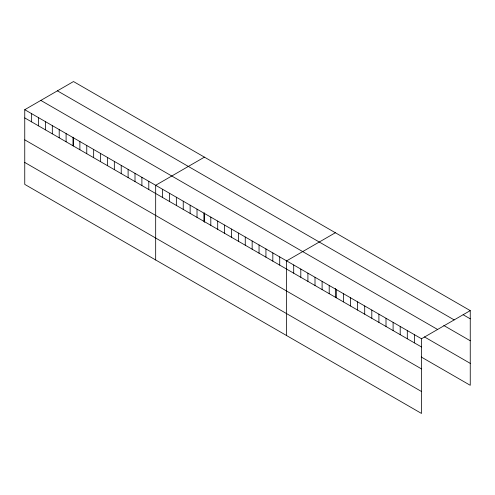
<?xml version="1.0" encoding="UTF-8"?>
<svg xmlns="http://www.w3.org/2000/svg" width="495" height="495" viewBox="0 0 495 495"><rect width="100%" height="100%" fill="white"/><g stroke="black" fill="none" stroke-linecap="round" stroke-linejoin="round"><path stroke-width="0.74" d="M24.75 109.698L421.505 338.759L421.505 413.449L24.75 184.381L24.75 109.698L73.495 81.551L470.25 310.619L470.25 385.302L421.196 356.982M204.423 157.144L155.678 185.291L155.678 259.974M335.356 232.737L286.611 260.877L286.611 335.567M421.505 338.759L470.25 310.619M463.153 314.733L470.25 318.829M57.408 90.839L454.163 319.906M443.786 325.487L470.25 340.764M40.837 100.411L437.592 329.472M424.425 336.909L470.25 363.367M24.75 117.909L421.505 346.976M24.75 139.844L421.505 368.911M24.75 162.447L421.505 391.508M414.408 334.663L414.408 342.874M407.305 330.561L407.305 338.778M400.207 326.465L400.207 334.676M393.104 322.363L393.104 330.58M386.007 318.266L386.007 326.477M378.904 314.164L378.904 322.381M371.807 310.068L371.807 318.279M364.704 305.966L364.704 314.183M357.607 301.87L357.607 310.08M350.51 297.773L350.51 305.984M343.406 293.671L343.406 301.882M336.309 289.575L336.309 297.786M335.356 288.412L335.356 297.186M329.206 285.473L329.206 293.683M322.109 281.377L322.109 289.587M315.006 277.274L315.006 285.491M307.909 273.178L307.909 281.389M300.805 269.076L300.805 277.293M293.708 264.98L293.708 273.19M279.718 256.899L279.718 265.116M272.825 252.92L272.825 261.137M265.933 248.942L265.933 257.159M259.046 244.963L259.046 253.18M252.153 240.985L252.153 249.202M245.26 237.006L245.26 245.223M238.373 233.027L238.373 241.244M231.481 229.049L231.481 237.266M224.588 225.07L224.588 233.287M217.701 221.092L217.701 229.309M210.808 217.113L210.808 225.33M204.423 212.819L204.423 222.323M203.915 213.135L203.915 221.352M197.022 209.156L197.022 217.373M190.136 205.178L190.136 213.394M183.243 201.199L183.243 209.416M176.35 197.22L176.35 205.437M169.463 193.242L169.463 201.459M162.57 189.263L162.57 197.48M148.791 181.312L148.791 189.523M141.898 177.334L141.898 185.545M135.005 173.355L135.005 181.566M128.112 169.377L128.112 177.587M121.225 165.398L121.225 173.609M114.333 161.419L114.333 169.63M107.44 157.441L107.44 165.652M100.553 153.462L100.553 161.673M93.66 149.484L93.66 157.695M86.767 145.505L86.767 153.716M79.881 141.527L79.881 149.738M73.495 137.226L73.495 146M72.988 137.548L72.988 145.759M66.095 133.57L66.095 141.78M59.202 129.591L59.202 137.802M52.315 125.612L52.315 133.823M45.422 121.634L45.422 129.845M38.53 117.655L38.53 125.866M31.643 113.677L31.643 121.888"/></g></svg>
